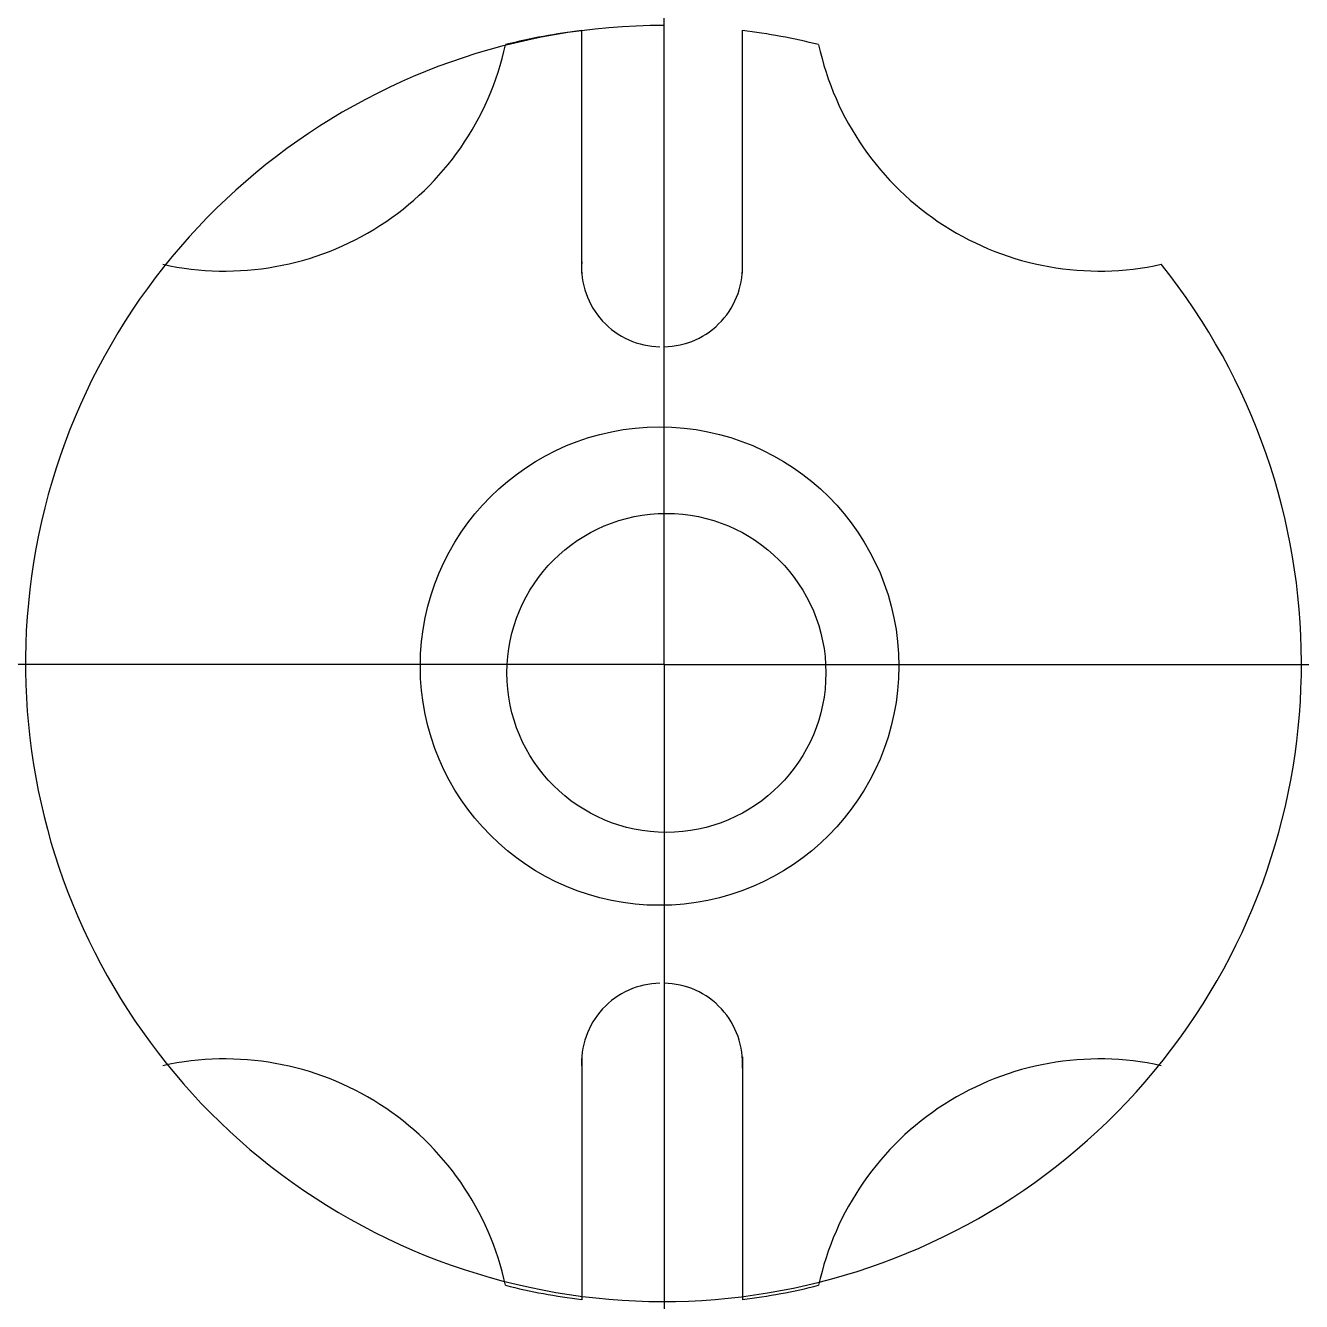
# Model space of a CAD drawing. Header units: millimetres. Extents: x 1588 to 1725, y -138 to 135.
# Drawn here: x 1588.194 to 1592.194, y -137.738 to -133.738 of the extents above.
import ezdxf

# ---------------------------------------------------------------- set-up
doc = ezdxf.new("R2010")
doc.units = ezdxf.units.MM

msp = doc.modelspace()

# ---------------------------------------------------------------- linework, layer by layer
for p, q in [((1589.9379, -134.5136), (1589.9379, -133.7522)), ((1590.4416, -134.5136), (1590.4416, -133.7522)), ((1589.9379, -136.9707), (1589.9379, -137.7322)), ((1590.4416, -136.9707), (1590.4416, -137.7322))]:
    msp.add_line(p, q)
for direction in [(0, 1), (-1, 0), (0, -1), (1, 0)]:
    msp.add_ray((1590.1962, -135.7404), direction)
for centre, radius in [((1590.182, -135.7456), 0.75), ((1590.2033, -135.7669), 0.5)]:
    msp.add_circle(centre, radius)
for centre, radius, start, end in [((1590.1943, -135.7375), 2, 89.9443, 38.7348), ((1590.1853, -135.7375), 2, 97.1034, 104.0742), ((1590.1943, -135.7375), 2, 75.9258, 82.8966), ((1588.8193, -133.6073), 0.9, 257.5459, 347.7936), ((1591.5603, -133.6073), 0.9, 192.2064, 282.4541), ((1590.1874, -134.4946), 0.25, 176.2221, 269.0653), ((1590.1922, -134.4946), 0.25, 270.9347, 3.7779), ((1590.1874, -136.9898), 0.25, 90.9347, 183.7779), ((1590.1922, -136.9898), 0.25, 356.2221, 89.0653), ((1588.8193, -137.8771), 0.9, 12.2064, 102.4541), ((1591.5603, -137.8771), 0.9, 77.5459, 167.7936), ((1590.1853, -135.7469), 2, 255.9258, 262.8966), ((1590.1943, -135.7469), 2, 277.1034, 284.0742)]:
    msp.add_arc(centre, radius, start, end)

doc.saveas('drawing.dxf')
